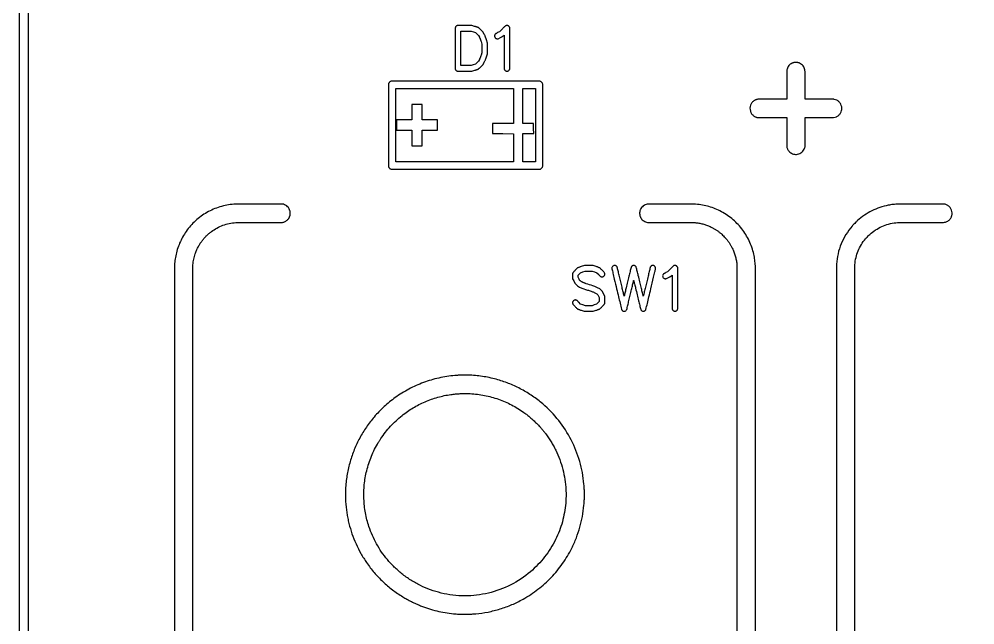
# Model space of a CAD drawing. Extents: x 949 to 24658, y 948 to 49051.
# Drawn here: x 949 to 11178, y 5901 to 12379 of the extents above; entities that cross this region are included whole.
import ezdxf

# ---------------------------------------------------------------- set-up
doc = ezdxf.new("R2010")
doc.units = 0

msp = doc.modelspace()

# ---------------------------------------------------------------- linework, layer by layer
for points in [[(24557.45501, 40846.15625, -0.000005), (24557.576589, 33590.111823, -0.000003), (24557.572356, 24977, -0.000002), (24557.441941, 13479.946311, -0.000011), (24557.197838, 7129.844974)], [(9891.352234, 4867.813235, -0.000002), (9891.357955, 7295.181123, -0.000002), (9891.381841, 9722.900413, -0.023212), (9892.803559, 9753.5, -0.035702), (9905.424927, 9829.66517, -0.03894), (9928.546726, 9901.002748, -0.039067), (9962.368782, 9967.69028, -0.036393), (10006.872645, 10030, -0.016806), (10018.401689, 10042.971821, -0.006241), (10035.446036, 10060.455698, -0.006251), (10052.942188, 10077.528222, -0.016544), (10066, 10089.156603, -0.038167), (10130.121841, 10134.757565, -0.039718), (10199.605424, 10169.398453, -0.039821), (10273.520219, 10192.545904, -0.03878), (10350.829552, 10203.942963, -0.015741), (10364.119349, 10204.439767, -0.000425), (10422.504062, 10204.733747, -0.000746), (10499.095749, 10204.939993, -0.000296), (10604.329552, 10205.004021, 0.000212), (10782.224789, 10205.082568, 0.00578), (10829.185141, 10205.666136, 0.022642), (10853.394409, 10207.345596, 0.06127), (10870.103469, 10211.38014, 0.047094), (10886.598056, 10219.417807, 0.045941), (10901.445482, 10230.457747, 0.045991), (10914.012848, 10244.01042, 0.047423), (10923.745646, 10259.5, 0.035397), (10928.494961, 10270.876865, 0.031526), (10931.810281, 10283.256399, 0.031144), (10933.574804, 10296.115518, 0.032395), (10933.694361, 10308.92475, 0.074377), (10927.74988, 10337.671494, 0.07563), (10913.669862, 10363.239824, 0.075344), (10892.567939, 10383.54069, 0.072975), (10866.175987, 10396.945441, 0.061264), (10850.622285, 10400.128935, 0.015276), (10824.652314, 10401.401558, 0.004591), (10774.482284, 10401.86472, 0.000208), (10602.5, 10401.801425, 0.00011), (10510.793107, 10401.709231, 0.000177), (10432.503125, 10401.58562, 0.000029), (10363.158544, 10401.447615, 0.010465), (10358, 10401.329063, 0.008874), (10330.190597, 10399.612313, 0.008931), (10302.519358, 10396.912361, 0.009182), (10275.789855, 10393.322873, 0.011042), (10250.814047, 10388.934266, 0.033127), (10160.69175, 10364.742242, 0.033851), (10075.225815, 10328.994187, 0.033855), (9995.375425, 10282.045536, 0.033155), (9922, 10224.450673, 0.01077), (9908.988967, 10212.248914, 0.004426), (9891.855225, 10195.173154, 0.004376), (9875.181423, 10177.96023, 0.012176), (9863.877593, 10165.490308, 0.039352), (9797.235717, 10074.734191, 0.040897), (9746.602955, 9975.784343, 0.040889), (9712.744327, 9869.896249, 0.03931), (9696.002823, 9758.5, 0.017649), (9694.971746, 9729.301962, 0.000001), (9694.966112, 7295.858184, 0.000001), (9694.973388, 4863.633633, 0.016263)], [(2808.381718, 4872.874668, -0.000002), (2808.358702, 7295.414693, -0.000002), (2808.354777, 9719.243063, -0.02268), (2809.773363, 9750.5, -0.012083), (2813.471145, 9782.54921, -0.015584), (2818.490067, 9811.752055, -0.01599), (2825.194413, 9839.960142, -0.013965), (2833.963194, 9869, -0.01982), (2847.632822, 9905.226952, -0.019662), (2864.16141, 9940.356892, -0.019663), (2883.397736, 9974.078144, -0.019827), (2905.173765, 10006.087779, -0.019644), (2927.20309, 10033.535983, -0.017281), (2952.246216, 10060.40968, -0.017289), (2979.073095, 10085.477262, -0.019712), (3006.453763, 10107.506735, -0.035207), (3066.154152, 10145.580418, -0.03601), (3130.168046, 10174.578052, -0.035982), (3197.729092, 10194.109112, -0.035033), (3268, 10203.972158, -0.01602), (3280.213663, 10204.428835, -0.000327), (3341.621545, 10204.716388, -0.000685), (3419.210826, 10204.922652, -0.000312), (3520.677641, 10204.990111, 0.000266), (3630.060749, 10205.052941, 0.000833), (3703.634581, 10205.257021, 0.000314), (3759.085114, 10205.538018, 0.033139), (3766.636398, 10206.082254, 0.042926), (3782.45627, 10209.686385, 0.041039), (3797.679585, 10215.976607, 0.041113), (3811.644883, 10224.655338, 0.043449), (3823.725274, 10235.359404, 0.017674), (3829.367109, 10241.74622, 0.02322), (3834.023021, 10247.976595, 0.022882), (3838.132538, 10254.685762, 0.0164), (3842.124548, 10262.524706, 0.020541), (3846.347156, 10272.592026, 0.038447), (3848.779998, 10281.077493, 0.035137), (3850.009409, 10290.328831, 0.014391), (3850.428861, 10303, 0.004728), (3850.380706, 10312.360383, 0.018785), (3850.08109, 10318.098722, 0.02644), (3849.411809, 10322.760357, 0.017761), (3848.179551, 10328, 0.063342), (3838.081471, 10352.357134, 0.066953), (3822.354029, 10372.907162, 0.066684), (3801.69372, 10388.635464, 0.062029), (3777.119598, 10398.840679), (3767.5, 10401.5), (3524.5, 10401.609257, 0.000308), (3430.250741, 10401.593493, 0.000468), (3348.328125, 10401.45251, 0.000167), (3277.665595, 10401.241094, 0.012001), (3266, 10400.922228, 0.054668), (3116.462959, 10376.704829, 0.055192), (2976.237955, 10320.688393, 0.055173), (2851.622773, 10235.331942, 0.054562), (2748.167893, 10124.5, 0.026961), (2708.393089, 10064.845552, 0.025888), (2674.677852, 10000.460918, 0.025905), (2647.816939, 9932.98071, 0.027086), (2628.532586, 9864.072344, 0.01113), (2622.008774, 9831.29353, 0.012121), (2617.155759, 9799.17423, 0.012223), (2613.897441, 9767.110758, 0.011749), (2612.15659, 9734.5, 0.007444), (2611.888648, 9716.576446, 0.000002), (2611.849173, 9001.91875, 0.000042), (2611.875309, 8209.005482, 0.000025), (2612.032085, 7271.5, 0.000012), (2612.402794, 5745.606159, 0.000165), (2612.73966, 5181.379244, 0.000059)], [(8829.010434, 4879.300021, 0.000002), (8829.020455, 7288.718688, 0.000002), (8829.012128, 9694.225677, 0.011014), (8827.981318, 9741, 0.01015), (8825.880054, 9773.603194, 0.011813), (8822.523543, 9804.478863, 0.011941), (8817.750752, 9834.866236, 0.010833), (8811.396196, 9866, 0.055543), (8761.763195, 10009.044825, 0.055079), (8681.752756, 10138.093917, 0.055093), (8575.521004, 10246.53294, 0.05563), (8448.5, 10328.750864, 0.025476), (8382.211143, 10357.749317, 0.026686), (8314.324642, 10379.351106, 0.02654), (8244.171494, 10393.692116, 0.024613), (8171.103392, 10400.976327, 0.012207), (8145.835541, 10401.626697, 0.000077), (7920.019344, 10401.889988, 0.00002), (7685.664687, 10402.117715, 0.04864), (7679, 10401.474111, -0.00637), (7678.048031, 10401.30016, -0.000619), (7675.7375, 10400.911256, -0.000785), (7672.981764, 10400.45537, -0.000621), (7670, 10399.970703, 0.065894), (7648.117135, 10393.405059, 0.059355), (7627.837343, 10381.203016, 0.058608), (7610.763864, 10364.403519, 0.060974), (7598.317472, 10344.311315, 0.025497), (7594.46513, 10334.717285, 0.029344), (7591.813419, 10325.216441, 0.028777), (7590.255846, 10315.311033, 0.022887), (7589.685964, 10304.5, 0.023891), (7590.201103, 10291.903667, 0.033746), (7591.946622, 10280.813455, 0.034262), (7595.14159, 10270.187489, 0.02576), (7600.031749, 10259, 0.055764), (7611.245898, 10241.695537, 0.052508), (7626.213063, 10226.905039, 0.051861), (7644.125257, 10215.40084, 0.051667), (7664.043546, 10207.811555), (7672.5, 10205.55475), (7924, 10204.983712, -0.000148), (8074.675321, 10204.596984, -0.001449), (8138.304567, 10204.230424, -0.002518), (8174.755057, 10203.731179, -0.025048), (8190, 10202.680385, -0.017871), (8234.915385, 10195.678628, -0.022104), (8276.0952, 10185.837397, -0.022672), (8315.356369, 10172.646929, -0.020699), (8354.5, 10155.594442, -0.013991), (8381.685944, 10141.433551, -0.015911), (8406.872541, 10126.335263, -0.015856), (8431.123293, 10109.617738, -0.013709), (8455.5, 10090.594135, -0.017308), (8468.104579, 10079.433737, -0.005331), (8486.330794, 10061.761143, -0.005292), (8504.136052, 10043.74727, -0.018074), (8515.159286, 10031.5, -0.014212), (8534.246555, 10007.32234, -0.015491), (8551.365431, 9982.77047, -0.015576), (8566.847927, 9957.332862, -0.014714), (8581.028779, 9930.5, -0.021459), (8598.832107, 9889.964673, -0.022856), (8612.683302, 9848.88747, -0.022571), (8622.866391, 9806.240502, -0.019872), (8629.681386, 9761, -0.0272), (8630.960374, 9737.932925, -0.000067), (8631.248132, 9407.265873, -0.000173), (8631.463434, 8857.757281, -0.000012), (8631.5, 7293, -0.000018), (8631.45193, 5978.944697, -0.000115), (8631.248591, 5308.241451, -0.000014), (8630.988135, 4844.215753, -0.026038)], [(949.356477, 25000.183739), (949.352522, 2562.520656, 0.012311), (950.781266, 2504.5, 0.003372), (952.629585, 2471.518771, 0.00447), (954.7821, 2441.535076, 0.004661), (957.386807, 2412.649301, 0.004288), (960.596261, 2383, 0.048303), (1026.653199, 2077.480844, 0.048265), (1150.112809, 1790.225282, 0.048245), (1326.410965, 1531.861004, 0.048181), (1549.024313, 1311.945156, 0.022521), (1665.31672, 1225.725106, 0.022301), (1789.265979, 1150.012436, 0.022299), (1919.475841, 1085.635858, 0.02251), (2054.5, 1033.333448, 0.01774), (2168.243033, 999.506246, 0.018459), (2282.610066, 974.329939, 0.018391), (2398.924031, 957.583932, 0.017323), (2518.5, 949.011189, 0.009232), (2574.540583, 947.976318), (12803.51049, 947.973854)]]:
    msp.add_lwpolyline(points, format="xyb")
msp.add_lwpolyline([(1049.755418, 2533.246894), (1049.389569, 24971.005548)])
for points in [[(5636.372052, 12309.788256, 0.0639), (5632.442133, 12307.941731, 0.030298), (5627.904329, 12304.650822, 0.030207), (5623.70511, 12300.751169, 0.052145), (5620.793179, 12296.981932, 0.030501), (5619.6575, 12294.866019, 0.017428), (5618.53641, 12292.190296, 0.01736), (5617.592694, 12289.409718, 0.027458), (5617.000404, 12286.963757, 0.04462), (5616.504131, 12281.671217, 0.000225), (5616.29851, 12228.467514, 0.000848), (5616.181848, 12160.566773, 0.000306), (5616.238834, 12063.963757, 0.000147), (5616.440731, 11928.87139, 0.001834), (5616.719935, 11877.6962, 0.001847), (5617.102315, 11847.863847, 0.09115), (5618.263186, 11842.0869, 0.045618), (5620.619914, 11837.462002, 0.040998), (5623.851837, 11833.160839, 0.04078), (5627.762052, 11829.422498, 0.043929), (5632.135778, 11826.471097), (5637.5, 11823.5), (5716.171218, 11823.226636), (5794.842436, 11822.953271), (5825.671218, 11832.922908, 0.000127), (5837.843707, 11836.862742, 0.000168), (5848.912795, 11840.45265, 0.000119), (5858.193799, 11843.468534, 0.001694), (5861.5, 11844.556155, 0.074586), (5865.200315, 11846.436236, 0.027176), (5869.808852, 11850.112411, 0.01313), (5876.887697, 11856.759139, 0.00186), (5891.030637, 11870.859883), (5915.561274, 11895.5), (5927.417534, 11918.5, 0.005308), (5934.685023, 11932.973435, 0.016411), (5939.164423, 11942.952767, 0.013453), (5943.421562, 11954.188172, 0.002679), (5950.377207, 11974.5), (5961.48062, 12007.5), (5961.77099, 12065.013479), (5962.06136, 12122.526957), (5950.923072, 12157.013479, 0.002287), (5943.685214, 12179.077853, 0.014839), (5939.661045, 12190.060416, 0.018634), (5935.348929, 12199.764322, 0.004871), (5927.702147, 12215), (5915.61951, 12238.5), (5894.059755, 12260.45113, 0.00082), (5885.617989, 12269.018005, 0.001172), (5878.098803, 12276.58808, 0.000632), (5871.712455, 12282.971428, 0.01794), (5870, 12284.560436, 0.034979), (5867.227892, 12286.633966, 0.030659), (5864.072058, 12288.403312, 0.024927), (5860.15403, 12290.05912, 0.012085), (5855, 12291.800544, -0.001585), (5851.048472, 12293.043858, -0.000202), (5842.548154, 12295.751826, -0.000236), (5832.461311, 12298.974947, -0.000196), (5821.738398, 12302.411545), (5794.976796, 12311), (5717.238398, 12310.897912, 0.000937), (5684.038156, 12310.792115, 0.002165), (5659.101549, 12310.557938, 0.000771), (5639.182065, 12310.253891, 0.073839)], [(6159.064816, 12309.334895, 0.079588), (6154.45979, 12306.758768, 0.017303), (6147.495228, 12300.850958, 0.009011), (6136.307405, 12290.299981, 0.001244), (6113.5, 12267.889474), (6090.5, 12245.176959), (6070.53348, 12234.890264, 0.007124), (6056.523515, 12227.417906, 0.03266), (6048.766723, 12222.451286, 0.05515), (6043.870916, 12217.935826, 0.059396), (6040.219494, 12212.563455, 0.025643), (6038.857761, 12209.570778, 0.044388), (6038.084624, 12206.951574, 0.036965), (6037.706157, 12203.925302, 0.01263), (6037.594355, 12199.5, 0.04112), (6038.141822, 12192.854324, 0.060679), (6039.788918, 12187.24478, 0.062033), (6042.700295, 12182.283968, 0.045397), (6047.035311, 12177.587064, 0.035704), (6051.700043, 12173.941745, 0.058854), (6056.146105, 12171.658704, 0.057088), (6061.098337, 12170.4323, 0.031487), (6067.329512, 12170.021962), (6075.159025, 12170), (6100.03381, 12182.69612, 0.002973), (6114.15372, 12190.009074, 0.014859), (6121.918121, 12194.388326, 0.024977), (6127.343907, 12198.046405, 0.024126), (6132.443691, 12202.267359), (6139.978787, 12209.142478), (6140.239394, 12026.821239), (6140.5, 11844.5), (6143.202667, 11839.376651, 0.065124), (6148.033643, 11832.544686, 0.069282), (6154.369335, 11827.348487, 0.069779), (6161.841379, 11824.107733, 0.067577), (6170, 11823, 0.067577), (6178.158621, 11824.107733, 0.069779), (6185.630665, 11827.348487, 0.069282), (6191.966357, 11832.544686, 0.065124), (6196.797333, 11839.376651), (6199.5, 11844.5), (6199.5, 12067), (6199.5, 12289.5), (6196.827683, 12294.563455, 0.042583), (6194.231361, 12298.6076, 0.032062), (6190.745799, 12302.582141, 0.032163), (6186.797229, 12306.062417, 0.044009), (6182.809737, 12308.619284, 0.08455), (6178.283187, 12310.086846, 0.028681), (6171.365031, 12310.693553, 0.029126), (6164.279889, 12310.494363, 0.066312)], [(5810.332976, 12243.134076), (5834.703656, 12235.268153), (5850.550443, 12219.074821), (5866.397229, 12202.881489), (5875.246908, 12185.799853, -0.008444), (5880.412906, 12175.40222, -0.016476), (5884.113889, 12166.916763, -0.012988), (5887.761328, 12156.997266, -0.003463), (5893.048293, 12141.014335), (5902, 12113.310452), (5901.994999, 12066.405226), (5901.989997, 12019.5), (5893.126848, 11992.809758, -0.004032), (5888.058334, 11977.948309, -0.011624), (5884.223995, 11967.761204, -0.013871), (5880.319638, 11958.801979, -0.008169), (5875.185772, 11948.309758), (5866.107844, 11930.5), (5850.162227, 11914.619868), (5834.216611, 11898.739736), (5809.912602, 11890.869868), (5785.608593, 11883), (5730.804297, 11883), (5676, 11883), (5676, 12067), (5676, 12251), (5730.981148, 12251), (5785.962295, 12251)], [(9252.862097, 11915.912371, 0.023427), (9244.680298, 11914.833515, 0.02203), (9236.463223, 11912.97874, 0.021734), (9228.330045, 11910.377805, 0.021316), (9220.399318, 11907.065789, 0.051265), (9202.432652, 11896.279724, 0.054375), (9187.425034, 11882.249485, 0.053723), (9175.651171, 11865.15208, 0.047975), (9167.256726, 11845.28832), (9164.5, 11836.5), (9164, 11680), (9163.5, 11523.5), (9008, 11522.995165, 0.000175), (8904.57904, 11522.623142, 0.003081), (8871.05673, 11522.2842, 0.007877), (8853.335416, 11521.716438, 0.057586), (8844.968074, 11520.34185, 0.013671), (8837.469465, 11517.979378, 0.016027), (8830.504004, 11515.320901, 0.016805), (8824.032319, 11512.350816, 0.018785), (8818.016128, 11509.052956, 0.084298), (8793.305545, 11487.933698, 0.082777), (8776.763989, 11459.716354, 0.082938), (8770.290679, 11427.708692, 0.085093), (8774.670684, 11395.63549, 0.028728), (8779.117088, 11383.92718, 0.033255), (8784.696608, 11373.387269, 0.033159), (8791.639511, 11363.654809, 0.028265), (8800.166118, 11354.362554, 0.030255), (8810.051975, 11345.842437, 0.034448), (8820.490915, 11338.973695, 0.033808), (8831.946911, 11333.503054, 0.027279), (8844.881115, 11329.168213), (8854.5, 11326.518146), (9009.234725, 11326.228972), (9163.96945, 11325.939798), (9164.234725, 11169.719899), (9164.5, 11013.5), (9166.821422, 11005.529876, 0.02711), (9170.988699, 10993.659764, 0.032874), (9176.198833, 10983.079003, 0.032779), (9182.764748, 10973.247604, 0.026688), (9190.998228, 10963.624255, 0.051032), (9207.284736, 10949.689479, 0.056336), (9225.546209, 10939.873633, 0.056383), (9245.524332, 10934.387348, 0.051261), (9266.887246, 10933.255573, 0.067084), (9292.856138, 10938.074301, 0.068298), (9316.451187, 10949.583478, 0.068196), (9336.102039, 10967.042016, 0.066556), (9350.52241, 10989.279116, 0.010565), (9352.411294, 10993.494562, 0.00746), (9354.361576, 10998.304497, 0.007533), (9356.088847, 11002.960667, 0.015715), (9357.264165, 11006.645816), (9359.499799, 11014.5), (9359.768209, 11170.25), (9360.036619, 11326), (9508.794544, 11326, 0.00048), (9573.670247, 11326.062313, 0.001167), (9621.536099, 11326.265982, 0.000578), (9658.643399, 11326.553377, 0.028196), (9666.026234, 11327.036003, 0.072342), (9695.102909, 11334.960878, 0.076982), (9720.037616, 11350.739258, 0.077076), (9739.007733, 11373.302173, 0.072773), (9750.71236, 11400.988519, 0.035603), (9752.456528, 11410.386396, 0.019501), (9753.315097, 11422.073482, 0.019491), (9753.261503, 11433.619327, 0.041124), (9752.138196, 11442.5, 0.070521), (9741.748754, 11471.065596, 0.075664), (9724.008653, 11494.858679, 0.076494), (9700.180843, 11512.100407, 0.074422), (9672.048865, 11521.583396, 0.040343), (9664.240036, 11522.33468, 0.001656), (9636.02831, 11522.672084, 0.001776), (9592.462584, 11522.894039, 0.000328), (9512.25, 11522.965112), (9360, 11523), (9359.986863, 11675.75, 0.000217), (9359.937154, 11771.390879, 0.002668), (9359.707692, 11807.874951, 0.005686), (9359.244306, 11828.021105, 0.042577), (9358.106418, 11837.5, 0.0572), (9350.809521, 11859.604073, 0.059112), (9338.753068, 11879.21514, 0.059266), (9322.474971, 11895.4186, 0.058039), (9302.740565, 11907.484202, 0.020824), (9295.468569, 11910.483347, 0.020027), (9287.877944, 11912.910483, 0.020685), (9280.40698, 11914.644533, 0.027553), (9273.5, 11915.558854, -0.001039), (9270.636714, 11915.784365, -0.001092), (9267.821875, 11916.018137, -0.001045), (9265.394053, 11916.230218, -0.004906), (9264, 11916.36873, 0.032205), (9262.536621, 11916.433831, 0.005255), (9259.696991, 11916.347366, 0.005771), (9256.352485, 11916.171646, 0.005057)], [(4929.286039, 11715.550544, 0.061377), (4921.510181, 11712.023954, 0.048217), (4914.107158, 11706.457281, 0.048388), (4907.935385, 11699.602187, 0.063209), (4903.820599, 11692.246659), (4901.5, 11686.5), (4901.5, 11245), (4901.5, 10803.5), (4903.834787, 10797.71542, 0.055021), (4907.077345, 10791.687969, 0.039623), (4911.900671, 10785.756115, 0.039121), (4917.688103, 10780.569551, 0.048796), (4923.820295, 10776.767704), (4930.457945, 10773.5), (5726.978973, 10773.5), (6523.5, 10773.5), (6529.246659, 10775.820599, 0.070571), (6537.387518, 10780.532692, 0.0578), (6544.534289, 10787.618002, 0.05726), (6549.930511, 10796.227957, 0.066167), (6552.913047, 10805.433659, 0.045305), (6554.050774, 10817.953199, 0.00002), (6554.067585, 11245, 0.00002), (6554.050774, 11672.046801, 0.045305), (6552.913047, 11684.566341, 0.066167), (6549.930511, 11693.772043, 0.05726), (6544.534289, 11702.381998, 0.0578), (6537.387518, 11709.467308, 0.070571), (6529.246659, 11714.179401), (6523.5, 11716.5), (5728.5, 11716.684402, 0.000056), (5301.544265, 11716.735423, 0.000356), (5084.364671, 11716.58213, 0.000048), (4934.525642, 11716.355289, 0.075538)], [(6475, 11245), (6475, 10852), (6407.5, 10852), (6340, 10852), (6340, 11003.5), (6340, 11155), (6398.008539, 11155), (6456.017078, 11155), (6455.758539, 11209.75), (6455.5, 11264.5), (6397.75, 11264.758123), (6340, 11265.016246), (6339.991308, 11446.258123, 0.000325), (6339.942502, 11516.115501, 0.00052), (6339.799931, 11575.802386, 0.000091), (6339.609386, 11628.581755, 0.028945), (6339.352017, 11632.75), (6338.721418, 11638), (6406.860709, 11638), (6475, 11638)], [(6964.865301, 9733.573977, 0.001669), (6951.692773, 9729.054104, 0.002333), (6939.9501, 9724.919507, 0.0014), (6930.086968, 9721.363713, 0.030743), (6927.279302, 9720.142489, 0.078913), (6920.761441, 9715.397776, 0.003124), (6900.013612, 9694.33252, 0.00323), (6879.59015, 9673.062589, 0.075388), (6874.820362, 9666.211072, 0.054624), (6873.469905, 9662.494373, 0.042689), (6872.810616, 9658.248556, 0.015892), (6872.548108, 9651.145731, 0.00129), (6872.5, 9632.5), (6872.5, 9603.5), (6884, 9579.5), (6895.5, 9555.5), (6909.71555, 9540.96697), (6923.931101, 9526.433941), (6947.71555, 9514.287471), (6971.5, 9502.141), (7032, 9482.512564, -0.000892), (7070.226737, 9470.034997, -0.008271), (7086.653139, 9464.33814, -0.017072), (7098.009042, 9459.742922, -0.011909), (7110.5, 9453.824703, -0.014973), (7125.928216, 9445.471619, -0.05819), (7134.612018, 9438.973391, -0.062996), (7141.217752, 9430.909086, -0.019552), (7149.038863, 9417.292666), (7157, 9402.085333), (7157, 9380.279269), (7157, 9358.473206), (7143.25, 9344.848203), (7129.5, 9331.2232), (7104.999599, 9323.1116), (7080.499198, 9315), (7044.642845, 9315), (7008.786492, 9315), (6983.643246, 9323.056619), (6958.5, 9331.113239), (6938.459729, 9351.406301, 0.002354), (6926.70465, 9363.198103, 0.016521), (6920.763086, 9368.724497, 0.034538), (6916.625274, 9371.85135, 0.055069), (6912.672217, 9373.849681, 0.061805), (6904.404915, 9375.825317, 0.072827), (6896.36918, 9375.549751, 0.07356), (6888.814182, 9372.991212, 0.064821), (6881.956008, 9368.270538, 0.033604), (6877.148155, 9363.325219, 0.073979), (6874.370657, 9358.859741, 0.071751), (6872.965415, 9353.691665, 0.030092), (6872.517163, 9346.478942, 0.009717), (6872.605881, 9341.418694, 0.035442), (6872.951263, 9338.227746, 0.047511), (6873.682293, 9335.623098, 0.029491), (6875, 9332.731148, 0.067469), (6879.84452, 9325.962991, 0.003038), (6899.662734, 9305.197003, 0.003049), (6919.726019, 9284.680221, 0.067109), (6926.346053, 9279.579861, 0.04383), (6929.297454, 9278.208977, 0.002302), (6939.120403, 9274.705182, 0.003619), (6950.864833, 9270.672119, 0.002623), (6964, 9266.343998), (6997.5, 9255.5), (7044.5, 9255.5), (7091.5, 9255.5), (7124.5, 9266.336424, 0.002585), (7137.432562, 9270.657373, 0.00358), (7148.98125, 9274.674907, 0.002247), (7158.645132, 9278.163534, 0.044289), (7161.5, 9279.505642, 0.054939), (7164.022445, 9281.374876, 0.00285), (7171.408727, 9288.300345, 0.004491), (7180.085942, 9296.678983, 0.003245), (7189.614817, 9306.169218, 0.001855), (7203.55501, 9320.339022, 0.013648), (7210.001575, 9327.31153, 0.029049), (7213.540656, 9331.863614, 0.071882), (7215.409702, 9335.643176, 0.053608), (7216.320312, 9339.944626, 0.01742), (7216.75378, 9346.436856, 0.008647), (7216.909664, 9357.157455, 0.001234), (7216.794885, 9379.143176), (7216.5, 9417.5), (7203.810166, 9442), (7191.120333, 9466.5), (7176.810166, 9480.589457), (7162.5, 9494.678914), (7140, 9506.190649, 0.01016), (7123.115564, 9514.400801, 0.021619), (7109.680705, 9519.908218, 0.007583), (7089.593949, 9526.802875, 0.000328), (7018.813897, 9549.852459, -0.004598), (7005.494379, 9554.316115, -0.0112), (6995.785422, 9557.914765, -0.013187), (6987.237951, 9561.566171, -0.009271), (6977.813897, 9566.102692, -0.005507), (6968.449975, 9570.956169, -0.022553), (6962.943733, 9574.214297, -0.030526), (6958.608015, 9577.445379, -0.017013), (6953.722409, 9581.866162, -0.014804), (6949.06314, 9586.655095, -0.037723), (6946.068542, 9590.46099, -0.029238), (6943.275488, 9595.197612, -0.006095), (6938.972409, 9603.836252), (6932, 9618.271977), (6932, 9629.899882), (6932, 9641.527787), (6945.25, 9654.735464), (6958.5, 9667.943141), (6983.363451, 9676.471571), (7008.226903, 9685), (7044.434246, 9685), (7080.641589, 9685), (7105.570794, 9676.395864), (7130.5, 9667.791728), (7151.5, 9647.068697, 0.001961), (7164.459549, 9634.38003, 0.018287), (7170.266287, 9629.137865, 0.043226), (7174.272697, 9626.329491, 0.05678), (7178.363067, 9624.544196, 0.070692), (7186.915377, 9623.190764, 0.073529), (7195.386139, 9624.306745, 0.073327), (7203.190787, 9627.831257, 0.069723), (7209.798248, 9633.508137, 0.043501), (7212.972885, 9637.818249, 0.048532), (7215.22146, 9642.462401, 0.047922), (7216.552881, 9647.504921, 0.040617), (7217, 9653, 0.059605), (7216.041483, 9661.01202, 0.091991), (7213.194803, 9667.35916, 0.040159), (7206.696991, 9675.307174, 0.003793), (7189.105371, 9693.333106, 0.003543), (7179.313049, 9703.076977, 0.005141), (7170.520604, 9711.527149, 0.003208), (7163.073857, 9718.448576, 0.066555), (7160.578164, 9720.191094, 0.029151), (7157.81844, 9721.417971, 0.001453), (7148.532282, 9724.882952, 0.002337), (7137.460383, 9728.918906, 0.001687), (7125.078164, 9733.319924), (7093.5, 9744.423872), (7046, 9744.706767), (6998.5, 9744.989661)], [(7313, 9743.412115, 0.073883), (7304.783939, 9739.008157, 0.075357), (7298.266421, 9732.430727, 0.076779), (7294.081536, 9724.335795, 0.081335), (7292.644113, 9715.516545, 0.056151), (7293.34121, 9709.369963, 0.000481), (7304.014211, 9662.967323, 0.001217), (7319.040214, 9598.64034, 0.000307), (7343.819443, 9494, 0.000251), (7363.557506, 9411.060687, 0.000405), (7380.450085, 9340.489524, 0.000053), (7395.547277, 9277.673401, 0.030481), (7396.662571, 9274.028166, 0.03836), (7397.612202, 9271.982112, 0.018174), (7399.126958, 9269.497942, 0.017892), (7400.908381, 9267.001013, 0.024142), (7402.703663, 9264.885722, 0.119871), (7414.544696, 9257.124974, 0.121505), (7428.565336, 9255.721872, 0.121303), (7441.648083, 9261.000587, 0.119216), (7450.884269, 9271.777804, 0.05801), (7452.030558, 9274.866687, 0.000152), (7462.840783, 9319.20348, 0.000945), (7474.931518, 9369.269487, 0.000589), (7488.924057, 9428, -0.000107), (7502.833219, 9486.631117, -0.000175), (7514.662355, 9536.36918, -0.000016), (7525.275292, 9580.917683, -0.018609), (7525.789456, 9582.767422, -0.756066), (7526.433781, 9582.746614, -0.000271), (7535.304811, 9546.996625, -0.001498), (7546.645739, 9500.591218, -0.000465), (7563.419525, 9430.767422, 0.000571), (7578.704954, 9367.19862, 0.001173), (7590.852624, 9317.443419, 0.000283), (7601.092051, 9276.027798, 0.055228), (7602.57732, 9272, 0.09853), (7609.646645, 9262.892279, 0.09589), (7619.727898, 9257.078279, 0.09643), (7631.200879, 9255.465446, 0.100943), (7642.240156, 9258.329069, 0.040566), (7646.618757, 9260.93058, 0.043837), (7650.398785, 9264.145632, 0.043921), (7653.554363, 9267.964442, 0.041024), (7656.076368, 9272.361043, 0.050437), (7657.284966, 9275.799437, 0.000079), (7672.596882, 9339.174806, 0.000634), (7689.67797, 9410.316953, 0.000392), (7709.588682, 9494, 0.000207), (7739.337855, 9619.701656, 0.001783), (7752.405193, 9675.913589, 0.001512), (7760.200338, 9710.477393, 0.073305), (7760.71212, 9717.529412, 0.064471), (7759.169794, 9725.035143, 0.067157), (7755.777196, 9731.788335, 0.066689), (7750.691295, 9737.439103, 0.062155), (7744.181603, 9741.709915, 0.060262), (7738.211744, 9743.795532, 0.047847), (7731.425697, 9744.614495, 0.0483), (7724.684377, 9744.127983, 0.065285), (7718.850834, 9742.330147, 0.051764), (7714.47669, 9739.750944, 0.035949), (7710.115005, 9736.016534, 0.036313), (7706.403455, 9731.769895, 0.059685), (7704.008721, 9727.649166, 0.04233), (7702.878668, 9724.268589, 0.000129), (7692.079344, 9679.70163, 0.000745), (7679.958874, 9629.297686, 0.000466), (7665.911146, 9570.25, -0.000342), (7651.946532, 9511.48665, -0.000569), (7640.095295, 9462.017187, -0.000013), (7629.311888, 9417.23541, -0.346572), (7629.013053, 9417, -0.345883), (7628.713634, 9417.235275, -0.000013), (7617.777868, 9462.164062, -0.000567), (7605.75856, 9511.794929, -0.00034), (7591.594301, 9570.75, 0.000547), (7575.84463, 9636.184725, 0.00127), (7563.855488, 9685.211799, 0.000353), (7554.032366, 9724.823641, 0.05605), (7552.44706, 9729.09002, 0.048964), (7549.941486, 9733.037149, 0.040552), (7546.566331, 9736.70022, 0.039362), (7542.52887, 9739.876242, 0.039581), (7538.050805, 9742.373657, 0.066508), (7532.462421, 9744.082733, 0.044051), (7525.762658, 9744.592411, 0.044097), (7519.088152, 9743.921014, 0.067345), (7513.577089, 9742.077089, 0.041463), (7509.134847, 9739.412805, 0.039827), (7505.128448, 9736.019478, 0.040746), (7501.798776, 9732.122046, 0.04894), (7499.371445, 9727.957808, 0.047744), (7498.106878, 9724.319794, 0.000169), (7487.231244, 9679.64208, 0.000907), (7475.020002, 9629.003567, 0.000569), (7460.913637, 9569.738634, -0.000551), (7445.952187, 9506.870892, -0.001194), (7434.285102, 9458.594553, -0.000116), (7424.30678, 9417.774707, -0.729457), (7423.795016, 9417.738634, -0.036675), (7423.330846, 9419.200736, -0.000021), (7412.84268, 9463.191974, -0.000278), (7401.196463, 9512.17055, -0.00017), (7387.500445, 9570, 0.000241), (7373.747513, 9628.032944, 0.000383), (7361.917064, 9677.677195, 0.000073), (7351.440953, 9721.460746, 0.019419), (7350.384948, 9725.220239, 0.065688), (7348.068016, 9730.092881, 0.043557), (7344.25584, 9734.98355, 0.043245), (7339.608292, 9739.186421, 0.0607), (7334.779788, 9741.999387, 0.045654), (7329.400462, 9743.752306, 0.039769), (7323.536093, 9744.604277, 0.041063), (7317.846033, 9744.505792, 0.061367)], [(7959.324175, 9743.620957, 0.017385), (7957.476136, 9742.944384, 0.010995), (7955.368656, 9742.034157, 0.01104), (7953.334965, 9741.047331, 0.019934), (7951.7225, 9740.137513, 0.054333), (7949.453059, 9738.368417, 0.001563), (7940.680198, 9729.796392, 0.003146), (7930.438445, 9719.598796, 0.002158), (7918.942454, 9707.906917), (7889.588258, 9677.793614), (7869.544129, 9668.090121, 0.005437), (7861.597323, 9664.135787, 0.006755), (7854.298175, 9660.278901, 0.005604), (7848.263617, 9656.896841, 0.049831), (7845.790085, 9655.124917, 0.035368), (7844.181472, 9653.495235, 0.018468), (7842.406126, 9651.260116, 0.018275), (7840.745891, 9648.821739, 0.02656), (7839.47989, 9646.548423, 0.110479), (7836.266861, 9633.125533, 0.117424), (7839.201022, 9619.935909, 0.117645), (7847.757862, 9609.502206, 0.11119), (7860.276934, 9603.787556, 0.067306), (7866.868634, 9603.309845, 0.060573), (7873.602942, 9604.556599, 0.031644), (7882.954447, 9608.154972, 0.005334), (7900.292, 9616.343876, 0.002748), (7914.533478, 9623.35418, 0.018255), (7921.483326, 9627.145735, 0.033118), (7926.243234, 9630.417181, 0.024867), (7931.031351, 9634.60046), (7937.978702, 9641.307562), (7938.239351, 9459.403781), (7938.5, 9277.5), (7940.649166, 9272.850834, 0.070264), (7945.208024, 9265.789891, 0.071592), (7951.518339, 9260.319175, 0.071328), (7959.137338, 9256.835123, 0.068935), (7967.518913, 9255.57843, 0.07802), (7977.118343, 9256.975781, 0.0816), (7985.665549, 9261.243683, 0.082343), (7992.338153, 9267.981588, 0.081469), (7996.508988, 9276.536337, 0.07038), (7997.442051, 9282.68802, 0.001115), (7997.717622, 9318.144659, 0.001501), (7997.862636, 9375.242237, 0.000178), (7997.758845, 9502.036337), (7997.5, 9722.5), (7995.394344, 9727.050805, 0.039317), (7992.800091, 9731.667461, 0.043768), (7989.595689, 9735.646048, 0.04447), (7985.797281, 9738.953417, 0.043154), (7981.436977, 9741.574636, 0.050477), (7976.191053, 9743.514234, 0.040272), (7970.246579, 9744.551649, 0.041054), (7964.366579, 9744.611718, 0.06116)], [(5673, 8571.333554, 0.002887), (5657.677834, 8570.582318, 0.001958), (5640.23468, 8569.557608, 0.00197), (5623.480679, 8568.441276, 0.004161), (5610.5, 8567.416354, 0.033257), (5440.695687, 8541.126282, 0.033608), (5276.488276, 8492.609564, 0.033612), (5120.277699, 8422.536097, 0.03328), (4974.321393, 8331.959835, 0.015524), (4913.944434, 8285.775661, 0.014781), (4855.527332, 8235.198413, 0.014719), (4799.953373, 8181.030436, 0.015057), (4748.096744, 8124.085083, 0.027202), (4665.609803, 8016.510199, 0.026532), (4594.544392, 7899.74055, 0.026499), (4536.164176, 7775.951283, 0.026969), (4491.589212, 7647.397028, 0.012951), (4474.045368, 7579.80263, 0.014111), (4460.574676, 7513.289028, 0.013815), (4450.65413, 7444.861088, 0.01142), (4443.774184, 7371.5, 0.015361), (4442.721724, 7345.169575, 0.002329), (4442.480916, 7292.495088, 0.002263), (4442.724068, 7239.784987, 0.016454), (4443.787787, 7214.5, 0.008253), (4449.514491, 7152.056846, 0.011325), (4456.860394, 7096.133777, 0.011775), (4466.466699, 7042.369457, 0.01022), (4479.007005, 6986.5, 0.023119), (4511.64791, 6876.098615, 0.02241), (4554.635966, 6768.002899, 0.022405), (4607.13748, 6664.164214, 0.023082), (4668.242975, 6566.5, 0.026278), (4749.88445, 6460.822882, 0.025924), (4842.511411, 6363.788274, 0.025948), (4944.59402, 6276.944451, 0.026444), (5054.5, 6201.729255, 0.011016), (5100.058934, 6175.325724, 0.0099), (5148.373127, 6149.962751, 0.009905), (5197.625304, 6126.546347, 0.011062), (5246, 6105.986882, 0.017641), (5331.406244, 6075.345028, 0.017839), (5418.445674, 6050.925964, 0.017758), (5507.389486, 6032.680021, 0.017117), (5598.5, 6020.528485, 0.00513), (5628.0444, 6017.918925, 0.009091), (5652.454417, 6016.460969, 0.007653), (5679.563618, 6015.751376, 0.002597), (5719, 6015.527802, 0.002105), (5758.086898, 6015.673804, 0.007631), (5782.942462, 6016.250758, 0.008918), (5805.772708, 6017.537615, 0.003725), (5836.5, 6020.050304, 0.026783), (5967.41181, 6038.845271, 0.025772), (6097.288953, 6071.687888, 0.025765), (6223.135982, 6117.73029, 0.026728), (6342, 6175.985351, 0.037064), (6502.178161, 6281.670425, 0.037539), (6644.268086, 6409.436166, 0.037588), (6765.49147, 6556.839434, 0.037376), (6863.535153, 6721, 0.023037), (6912.487702, 6831.326728, 0.02371), (6950.560761, 6944.646405, 0.023745), (6977.68718, 7060.899164, 0.023261), (6993.893649, 7180, 0.004023), (6996.294301, 7209.689478, 0.008061), (6997.623453, 7233.182832, 0.007322), (6998.265224, 7258.10116, 0.002755), (6998.460521, 7293, 0.002826), (6998.26525, 7328.082644, 0.007178), (6997.61384, 7353.548942, 0.007936), (6996.278026, 7377.463195, 0.004229), (6993.906174, 7407, 0.048463), (6948.469536, 7649.207794, 0.048285), (6857.227926, 7878.455538, 0.048267), (6723.67154, 8086.026722, 0.048349), (6552.865444, 8264.011069, 0.027118), (6444.291876, 8347.431547, 0.026693), (6326.769855, 8419.086868, 0.026699), (6202.309346, 8477.798384, 0.027159), (6073, 8522.536122, 0.014521), (5999.524112, 8541.277155, 0.014944), (5925.781406, 8555.52159, 0.014881), (5851.022346, 8565.384249, 0.014127), (5774.5, 8570.992399, 0.008386), (5755.153573, 8571.536823, 0.002), (5722.960548, 8571.7738, 0.001919), (5690.879162, 8571.758533, 0.009726)], [(5776, 8373.98454, -0.034714), (5930.107089, 8354.749683, -0.035853), (6078.368271, 8314.474729, -0.035905), (6219.157524, 8253.500589, -0.035032), (6350.996306, 8172.575881, -0.010168), (6386.314443, 8146.2312, -0.011521), (6419.063093, 8119.516831, -0.011167), (6451.407142, 8090.592529, -0.008529), (6485.52715, 8057.57147, -0.006801), (6514.374845, 8027.887159, -0.010083), (6538.761418, 8001.036312, -0.010368), (6561.53389, 7973.803663, -0.00783), (6585.442895, 7943, -0.011183), (6615.486974, 7901.095128, -0.012672), (6642.354573, 7859.572939, -0.012552), (6667.300023, 7816.392669, -0.010577), (6691.570448, 7769.5, -0.024961), (6735.14785, 7668.281022, -0.025883), (6767.828872, 7564.427972, -0.025779), (6789.709344, 7457.353435, -0.024326), (6800.986714, 7346.5, -0.010616), (6802.021225, 7313.67833, -0.006973), (6801.882506, 7275.865839, -0.006931), (6800.678833, 7237.637448, -0.009673), (6798.467635, 7203.5, -0.023265), (6785.182089, 7102.312413, -0.023582), (6762.592195, 7003.260677, -0.023597), (6730.790798, 6906.834344, -0.023359), (6689.951265, 6813.5, -0.025498), (6636.519948, 6718.012714, -0.025291), (6573.512576, 6628.191054, -0.025275), (6501.71417, 6545.13441, -0.025384), (6422, 6469.872757, -0.05912), (6210.186268, 6328.721134, -0.059036), (5971.121268, 6240.973909, -0.059028), (5718.140944, 6211.51545, -0.059076), (5465.352921, 6241.999202, -0.027212), (5352.395847, 6276.006878, -0.02732), (5243.955092, 6322.043232, -0.027277), (5141.016194, 6379.70947, -0.026924), (5044.5, 6448.469812, -0.013417), (5003.995348, 6482.564491, -0.012017), (4963.825841, 6520.027464, -0.011988), (4925.398534, 6559.47959, -0.013163), (4890.121329, 6599.544306, -0.023423), (4828.713213, 6680.527939, -0.023407), (4775.135024, 6766.91747, -0.023426), (4729.904526, 6857.869357, -0.023546), (4693.466138, 6952.5, -0.034966), (4655.95472, 7099.055831, -0.034961), (4639.230035, 7249.41499, -0.034978), (4643.621579, 7400.57052, -0.035071), (4669.046138, 7549.5, -0.018917), (4691.354006, 7627.955042, -0.018858), (4719.548566, 7704.5829, -0.018782), (4753.559229, 7779.166482, -0.018409), (4793.283128, 7851.5, -0.005531), (4797.906028, 7859.038682, -0.001927), (4804.725289, 7869.795642, -0.001913), (4812.324144, 7881.581231, -0.00223), (4819.636811, 7892.719207, -0.019786), (4868.723756, 7960.755871, -0.01954), (4923.231878, 8024.994449, -0.019483), (4982.752632, 8084.960225, -0.019396), (5046.846965, 8140.20445, -0.03356), (5165.089849, 8222.055843, -0.033274), (5293.549561, 8287.612286, -0.033265), (5429.605023, 8335.563382, -0.0335), (5570.5, 8364.911891, -0.005437), (5594.813977, 8368.029229, -0.005563), (5619.004902, 8370.591316, -0.005424), (5643.817042, 8372.669079, -0.004637), (5670, 8374.331922, -0.01281), (5686.350562, 8374.798533, -0.001547), (5722.367994, 8374.791935, -0.00164), (5758.309724, 8374.556232, -0.011234)]]:
    msp.add_lwpolyline(points, format="xyb", close=True)
for points in [[(6240.244772, 11451.50002), (6239.989543, 11265), (6127.494772, 11265), (6015, 11265), (6015, 11210.004309), (6015, 11155.008619), (6127.25, 11154.754309), (6239.5, 11154.5), (6239.753225, 11003.25), (6240.006451, 10852), (5610.003225, 10852), (4980, 10852), (4980, 11245), (4980, 11638), (5610.25, 11638.00002), (6240.5, 11638.00004)], [(5152, 11384.505778), (5152, 11302.011556), (5069.25, 11301.755778), (4986.5, 11301.5), (4986.5, 11246.5), (4986.5, 11191.5), (5069.25, 11191.244222), (5152, 11190.988444), (5152, 11108.494222), (5152, 11026), (5207, 11026), (5262, 11026), (5262, 11108.5), (5262, 11191), (5344.5, 11191), (5427, 11191), (5427, 11246.5), (5427, 11302), (5344.5, 11302), (5262, 11302), (5262, 11384.5), (5262, 11467), (5207, 11467), (5152, 11467)]]:
    msp.add_lwpolyline(points, close=True)

doc.saveas('drawing.dxf')
